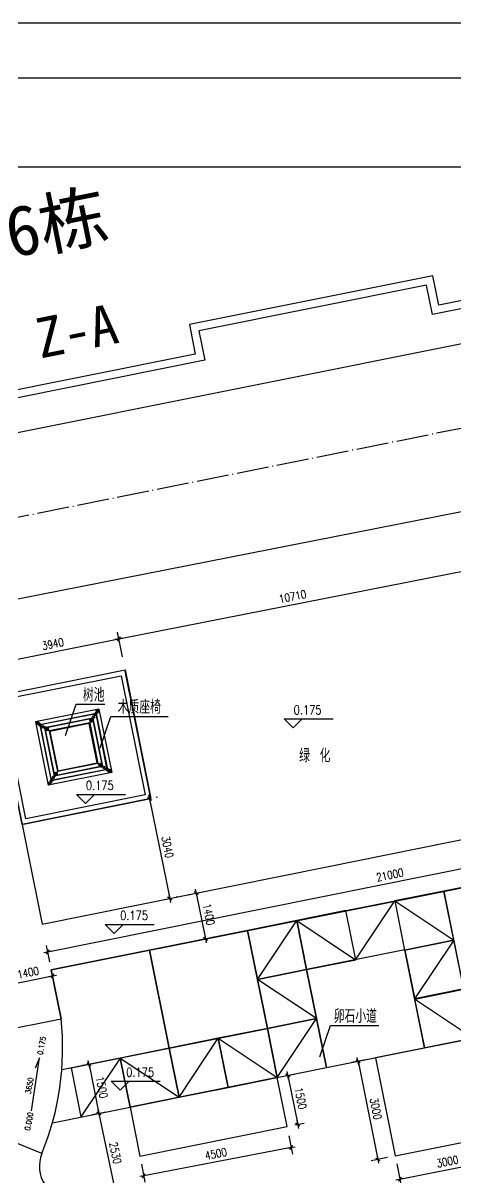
# Model space of a CAD drawing. Extents: x 1035948 to 1665131, y -158296 to 142149.
# Drawn here: x 1126237 to 1139203, y 42569 to 77189 of the extents above; entities that cross this region are included whole.
import ezdxf
from ezdxf.enums import TextEntityAlignment as Align

# ---------------------------------------------------------------- set-up
doc = ezdxf.new("R2010")
doc.units = 0
doc.header["$LTSCALE"] = 200
doc.header["$MEASUREMENT"] = 0
doc.linetypes.add('ACAD_ISO04W100', pattern=[30.5, 24, -3, 0.5, -3])
doc.linetypes.add('DASH', pattern=[0.35, 0.25, -0.1])
doc.layers.get('0').update_dxf_attribs({"linetype": 'CONTINUOUS'})
doc.layers.get('DEFPOINTS').update_dxf_attribs({"linetype": 'CONTINUOUS'})
for name, color, linetype in [('DL', 21, 'CONTINUOUS'), ('HATCH', 7, 'CONTINUOUS'), ('LMLK', 123, 'CONTINUOUS'), ('PUB_DIM', 3, 'CONTINUOUS'), ('PUB_TEXT', 7, 'CONTINUOUS'), ('PUB_WINDW', 7, 'CONTINUOUS'), ('WLL1', 7, 'CONTINUOUS'), ('ZXX', 6, 'ACAD_ISO04W100')]:
    doc.layers.add(name, color=color, linetype=linetype)
doc.styles.add('_HZTXT', font='txt.shx', dxfattribs={"width": 0.8, "bigfont": 'hztxt.shx'})
doc.styles.add('DIM_FONT', font='SIMPLEX.shx', dxfattribs={"width": 0.8})
doc.styles.add('H1', font='SimSun.ttf')
doc.dimstyles.new('DIMN80', dxfattribs={"dimscale": 0.8, "dimtxt": 300, "dimasz": 1, "dimexe": 250, "dimexo": 300, "dimgap": 150, "dimtad": 1, "dimdec": 0, "dimzin": 0, "dimdsep": 46, "dimtxsty": 'DIM_FONT', "dimblk": '_DIMX', "dimcen": 0.09, "dimclrt": 7, "dimadec": 0, "dimazin": 0, "dimtfac": 1, "dimtdec": 0, "dimtix": 1, "dimtmove": 2, "dimatfit": 3, "dimldrblk": '_DIMX', "dimfxl": 0, "dimtolj": 1, "dimtzin": 0, "dimarcsym": 0})

# ---------------------------------------------------------------- blocks, each defined once
blk = doc.blocks.new('_DIMX')
blk.add_line((-150, 0), (150, 0))
at = {"const_width": 50}
blk.add_lwpolyline([(-70, -70), (70, 70)], dxfattribs=at)
blk = doc.blocks.new('*D836')
at = {"layer": 'DEFPOINTS', "color": 0}
for p in [(1139608, 60796), (1139760, 60025), (1129259, 57959)]:
    blk.add_point(p, dxfattribs=at)
at = {"layer": 'WLL1', "color": 0, "lineweight": -2}
for p, q in [((1139714, 60260), (1139570, 60993)), ((1129108, 58730), (1139608, 60796)), ((1129213, 58194), (1129068, 58926))]:
    blk.add_line(p, q, dxfattribs=at)
at = {"layer": 'WLL1', "color": 0, "lineweight": -2, "xscale": 0.8, "yscale": 0.8, "zscale": 0.8}
for p, rotation in [((1139608, 60796), 11.13193812553741), ((1129107, 58730), 191.1319381255374)]:
    blk.add_blockref('_DIMX', p, dxfattribs=dict(at, rotation=rotation))
at = {"layer": 'WLL1', "color": 7, "insert": (1134311, 59999), "char_height": 240, "attachment_point": 5, "rotation": 11.1319, "style": 'DIM_FONT'}
blk.add_mtext('\\A1;10710', dxfattribs=at)
blk = doc.blocks.new('*D824')
at = {"layer": 'DEFPOINTS', "color": 0}
for p in [(1134156, 44067), (1129736, 43221), (1129848, 42633)]:
    blk.add_point(p, dxfattribs=at)
at = {"layer": 'WLL1', "color": 0, "lineweight": -2}
for p, q in [((1134201, 43831), (1134306, 43282)), ((1134267, 43479), (1129849, 42633)), ((1129781, 42985), (1129886, 42437))]:
    blk.add_line(p, q, dxfattribs=at)
at = {"layer": 'WLL1', "color": 0, "lineweight": -2, "xscale": 0.8, "yscale": 0.8, "zscale": 0.8}
for p, rotation in [((1134268, 43479), 10.83439855792482), ((1129848, 42633), 190.8343985579248)]:
    blk.add_blockref('_DIMX', p, dxfattribs=dict(at, rotation=rotation))
at = {"layer": 'WLL1', "color": 7, "insert": (1132013, 43292), "char_height": 240, "attachment_point": 5, "rotation": 10.8344, "style": 'DIM_FONT'}
blk.add_mtext('\\A1;4500', dxfattribs=at)
blk = doc.blocks.new('*D820')
at = {"layer": 'DEFPOINTS', "color": 0}
for p in [(1133851, 45579), (1134147, 44109), (1134463, 44172)]:
    blk.add_point(p, dxfattribs=at)
at = {"layer": 'WLL1', "color": 0, "lineweight": -2}
for p, q in [((1134087, 45626), (1134363, 45682)), ((1134167, 45642), (1134463, 44173)), ((1134382, 44156), (1134659, 44212))]:
    blk.add_line(p, q, dxfattribs=at)
at = {"layer": 'WLL1', "color": 0, "lineweight": -2, "xscale": 0.8, "yscale": 0.8, "zscale": 0.8}
for p, rotation in [((1134167, 45643), 101.3778362303287), ((1134463, 44172), 281.3778362303287)]:
    blk.add_blockref('_DIMX', p, dxfattribs=dict(at, rotation=rotation))
at = {"layer": 'WLL1', "color": 7, "insert": (1134550, 44955), "char_height": 240, "attachment_point": 5, "rotation": 281.3778, "style": 'DIM_FONT'}
blk.add_mtext('\\A1;1500', dxfattribs=at)
blk = doc.blocks.new('*D808')
at = {"layer": 'DEFPOINTS', "color": 0}
for p in [(1147572, 53490), (1147681, 52952), (1127081, 48807)]:
    blk.add_point(p, dxfattribs=at)
at = {"layer": 'WLL1', "color": 0, "lineweight": -2}
for p, q in [((1147633, 53188), (1147533, 53687)), ((1126974, 49345), (1147572, 53490)), ((1127034, 49042), (1126934, 49541))]:
    blk.add_line(p, q, dxfattribs=at)
at = {"layer": 'WLL1', "color": 0, "lineweight": -2, "xscale": 0.8, "yscale": 0.8, "zscale": 0.8}
for p, rotation in [((1147572, 53490), 11.37783623031618), ((1126973, 49345), 191.3778362303162)]:
    blk.add_blockref('_DIMX', p, dxfattribs=dict(at, rotation=rotation))
at = {"layer": 'WLL1', "color": 7, "insert": (1137225, 51653), "char_height": 240, "attachment_point": 5, "rotation": 11.3778, "style": 'DIM_FONT'}
blk.add_mtext('\\A1;21000', dxfattribs=at)
blk = doc.blocks.new('*D823')
at = {"layer": 'DEFPOINTS', "color": 0}
for p in [(1128258, 44454), (1128781, 41980), (1129029, 42033)]:
    blk.add_point(p, dxfattribs=at)
at = {"layer": 'WLL1', "color": 0, "lineweight": -2}
for p, q in [((1128493, 44503), (1128701, 44547)), ((1128506, 44505), (1129028, 42034)), ((1129016, 42030), (1129224, 42074))]:
    blk.add_line(p, q, dxfattribs=at)
at = {"layer": 'WLL1', "color": 0, "lineweight": -2, "xscale": 0.8, "yscale": 0.8, "zscale": 0.8}
for p, rotation in [((1128506, 44506), 101.9370797374022), ((1129029, 42033), 281.9370797374023)]:
    blk.add_blockref('_DIMX', p, dxfattribs=dict(at, rotation=rotation))
at = {"layer": 'WLL1', "color": 7, "insert": (1129002, 43319), "char_height": 240, "attachment_point": 5, "rotation": 281.9371, "style": 'DIM_FONT'}
blk.add_mtext('\\A1;2530', dxfattribs=at)
blk = doc.blocks.new('*D835')
at = {"layer": 'DEFPOINTS', "color": 0}
for p in [(1130028, 53932), (1130629, 50948), (1130629, 50948)]:
    blk.add_point(p, dxfattribs=at)
at = {"layer": 'WLL1', "color": 0, "lineweight": -2}
for p, q in [((1130028, 53931), (1130629, 50949)), ((1130264, 53980), (1130224, 53972)), ((1130864, 50995), (1130825, 50988))]:
    blk.add_line(p, q, dxfattribs=at)
at = {"layer": 'WLL1', "color": 0, "lineweight": -2, "xscale": 0.8, "yscale": 0.8, "zscale": 0.8}
for p, rotation in [((1130028, 53932), 101.3778362303243), ((1130629, 50948), 281.3778362303244)]:
    blk.add_blockref('_DIMX', p, dxfattribs=dict(at, rotation=rotation))
at = {"layer": 'WLL1', "color": 7, "insert": (1130564, 52487), "char_height": 240, "attachment_point": 5, "rotation": 281.3778, "style": 'DIM_FONT'}
blk.add_mtext('\\A1;3040', dxfattribs=at)
blk = doc.blocks.new('*D819')
at = {"layer": 'DEFPOINTS', "color": 0}
for p in [(1128446, 46021), (1128506, 44504), (1128742, 44551)]:
    blk.add_point(p, dxfattribs=at)
at = {"layer": 'WLL1', "color": 0, "lineweight": -2}
for p, q in [((1128210, 45974), (1128014, 45935)), ((1128211, 45973), (1128506, 44504)), ((1128506, 44504), (1128310, 44464))]:
    blk.add_line(p, q, dxfattribs=at)
at = {"layer": 'WLL1', "color": 0, "lineweight": -2, "xscale": 0.8, "yscale": 0.8, "zscale": 0.8}
for p, rotation in [((1128210, 45974), 101.3778362303228), ((1128506, 44504), 281.3778362303228)]:
    blk.add_blockref('_DIMX', p, dxfattribs=dict(at, rotation=rotation))
at = {"layer": 'WLL1', "color": 7, "insert": (1128594, 45286), "char_height": 240, "attachment_point": 5, "rotation": 281.3778, "style": 'DIM_FONT'}
blk.add_mtext('\\A1;1500', dxfattribs=at)
blk = doc.blocks.new('*D803')
at = {"layer": 'DEFPOINTS', "color": 0}
for p in [(1131425, 51109), (1131701, 49737), (1131701, 49737)]:
    blk.add_point(p, dxfattribs=at)
at = {"layer": 'WLL1', "color": 0, "lineweight": -2}
for p, q in [((1131190, 51062), (1131229, 51070)), ((1131425, 51108), (1131701, 49737)), ((1131937, 49784), (1131898, 49776))]:
    blk.add_line(p, q, dxfattribs=at)
at = {"layer": 'WLL1', "color": 0, "lineweight": -2, "xscale": 0.8, "yscale": 0.8, "zscale": 0.8}
for p, rotation in [((1131425, 51109), 101.3778362303067), ((1131701, 49737), 281.3778362303067)]:
    blk.add_blockref('_DIMX', p, dxfattribs=dict(at, rotation=rotation))
at = {"layer": 'WLL1', "color": 7, "insert": (1131799, 50470), "char_height": 240, "attachment_point": 5, "rotation": 281.3778, "style": 'DIM_FONT'}
blk.add_mtext('\\A1;1400', dxfattribs=at)
blk = doc.blocks.new('*D827')
at = {"layer": 'DEFPOINTS', "color": 0}
for p in [(1127118, 48626), (1127118, 48626), (1125745, 48350)]:
    blk.add_point(p, dxfattribs=at)
at = {"layer": 'WLL1', "color": 0, "lineweight": -2}
for p, q in [((1125746, 48350), (1127117, 48626)), ((1125793, 48115), (1125785, 48154)), ((1127165, 48391), (1127157, 48430))]:
    blk.add_line(p, q, dxfattribs=at)
at = {"layer": 'WLL1', "color": 0, "lineweight": -2, "xscale": 0.8, "yscale": 0.8, "zscale": 0.8}
for p, rotation in [((1127118, 48626), 11.37783623031505), ((1125745, 48350), 191.377836230315)]:
    blk.add_blockref('_DIMX', p, dxfattribs=dict(at, rotation=rotation))
at = {"layer": 'WLL1', "color": 7, "insert": (1126384, 48724), "char_height": 240, "attachment_point": 5, "rotation": 11.3778, "style": 'DIM_FONT'}
blk.add_mtext('\\A1;1400', dxfattribs=at)
blk = doc.blocks.new('*D837')
at = {"layer": 'DEFPOINTS', "color": 0}
for p in [(1129108, 58730), (1129183, 58356), (1125320, 57579)]:
    blk.add_point(p, dxfattribs=at)
at = {"layer": 'WLL1', "color": 0, "lineweight": -2}
for p, q in [((1129136, 58592), (1129068, 58926)), ((1125246, 57953), (1129107, 58730)), ((1125273, 57815), (1125206, 58149))]:
    blk.add_line(p, q, dxfattribs=at)
at = {"layer": 'WLL1', "color": 0, "lineweight": -2, "xscale": 0.8, "yscale": 0.8, "zscale": 0.8}
for p, rotation in [((1129108, 58730), 11.37444538294699), ((1125245, 57953), 191.374445382947)]:
    blk.add_blockref('_DIMX', p, dxfattribs=dict(at, rotation=rotation))
at = {"layer": 'WLL1', "color": 7, "insert": (1127129, 58577), "char_height": 240, "attachment_point": 5, "rotation": 11.3744, "style": 'DIM_FONT'}
blk.add_mtext('\\A1;3940', dxfattribs=at)
blk = doc.blocks.new('*D821')
at = {"layer": 'DEFPOINTS', "color": 0}
for p in [(1140325, 43822), (1137384, 43230), (1140466, 43121)]:
    blk.add_point(p, dxfattribs=at)
at = {"layer": 'WLL1', "color": 0, "lineweight": -2}
for p, q in [((1140373, 43586), (1140506, 42925)), ((1137432, 42995), (1137565, 42334)), ((1137526, 42530), (1140465, 43121))]:
    blk.add_line(p, q, dxfattribs=at)
at = {"layer": 'WLL1', "color": 0, "lineweight": -2, "xscale": 0.8, "yscale": 0.8, "zscale": 0.8}
for p, rotation in [((1140466, 43121), 11.37783623031434), ((1137525, 42530), 191.3778362303143)]:
    blk.add_blockref('_DIMX', p, dxfattribs=dict(at, rotation=rotation))
at = {"layer": 'WLL1', "color": 7, "insert": (1138948, 43061), "char_height": 240, "attachment_point": 5, "rotation": 11.3778, "style": 'DIM_FONT'}
blk.add_mtext('\\A1;3000', dxfattribs=at)
blk = doc.blocks.new('*D818')
at = {"layer": 'DEFPOINTS', "color": 0}
for p in [(1136792, 46171), (1136864, 43125), (1137384, 43230)]:
    blk.add_point(p, dxfattribs=at)
at = {"layer": 'WLL1', "color": 0, "lineweight": -2}
for p, q in [((1136557, 46124), (1136076, 46027)), ((1136272, 46065), (1136864, 43126)), ((1137149, 43183), (1136668, 43086))]:
    blk.add_line(p, q, dxfattribs=at)
at = {"layer": 'WLL1', "color": 0, "lineweight": -2, "xscale": 0.8, "yscale": 0.8, "zscale": 0.8}
for p, rotation in [((1136272, 46066), 101.3778362303207), ((1136864, 43125), 281.3778362303207)]:
    blk.add_blockref('_DIMX', p, dxfattribs=dict(at, rotation=rotation))
at = {"layer": 'WLL1', "color": 7, "insert": (1136803, 44643), "char_height": 240, "attachment_point": 5, "rotation": 281.3778, "style": 'DIM_FONT'}
blk.add_mtext('\\A1;3000', dxfattribs=at)

msp = doc.modelspace()

# ---------------------------------------------------------------- linework, layer by layer
for p, q in [((1128507.4779, 56624.296), (1126605.58098, 56241.68899)), ((1128421.3326, 56494.76228), (1126735.11471, 56155.54369)), ((1128413.5012, 56482.98648), (1126746.89051, 56147.7123)), ((1128233.37921, 56212.14323), (1128507.4779, 56624.296)), ((1128413.5012, 56482.98648), (1128748.77539, 54816.37578)), ((1128421.3326, 56494.76228), (1128760.55118, 54808.54439)), ((1128507.4779, 56624.296), (1128890.08491, 54722.39909)), ((1126605.58098, 56241.68899), (1126988.18799, 54339.79208)), ((1127017.73375, 55967.5903), (1126605.58098, 56241.68899)), ((1126735.11471, 56155.54369), (1127074.3333, 54469.32581)), ((1126746.89051, 56147.7123), (1127082.16469, 54481.1016)), ((1128327.3559, 56353.45276), (1126876.42423, 56061.567)), ((1128319.52451, 56341.67696), (1126888.20003, 56053.7356)), ((1128233.37921, 56212.14323), (1127017.73375, 55967.5903)), ((1128233.37921, 56212.14323), (1128477.93214, 54996.49778)), ((1128319.52451, 56341.67696), (1128607.46587, 54910.35248)), ((1128327.3559, 56353.45276), (1128619.24166, 54902.52109)), ((1126876.42423, 56061.567), (1127168.30999, 54610.63533)), ((1126888.20003, 56053.7356), (1127176.14138, 54622.41112)), ((1127017.73375, 55967.5903), (1127262.28669, 54751.94485)), ((1127262.28669, 54751.94485), (1126988.18799, 54339.79208)), ((1128890.08491, 54722.39909), (1126988.18799, 54339.79208)), ((1128760.55118, 54808.54439), (1127074.3333, 54469.32581)), ((1128748.77539, 54816.37578), (1127082.16469, 54481.1016)), ((1128619.24166, 54902.52109), (1127168.30999, 54610.63533)), ((1128607.46587, 54910.35248), (1127176.14138, 54622.41112)), ((1128477.93214, 54996.49778), (1127262.28669, 54751.94485)), ((1128477.93214, 54996.49778), (1128890.08491, 54722.39909))]:
    msp.add_line(p, q)
at = {"color": 151}
msp.add_lwpolyline([(1188180.77348, 7889.01263), (1188180.77348, 77189.01263), (1090170.77348, 77189.01263), (1090170.77348, 7889.01263)], close=True, dxfattribs=at)
at = {"color": 5}
msp.add_lwpolyline([(1186530.77348, 9539.01263), (1186530.77348, 75539.01263), (1093470.77348, 75539.01263), (1093470.77348, 9539.01263)], close=True, dxfattribs=at)
msp.add_lwpolyline([(1128217.71642, 56188.59165), (1127041.28534, 55951.92752), (1127277.94947, 54775.49644), (1128454.38055, 55012.16057)], close=True)
at = {"layer": 'DL'}
for p, q in [((1106629.52211, 61016.30479), (1147877.36101, 69294.08833)), ((1115848.80432, 57916.93355), (1149421.83444, 64523.13713)), ((1124890.23116, 59696.02546), (1126805.26943, 50179.49602)), ((1130067.66425, 53939.25996), (1129298.27956, 57762.61545)), ((1130067.66425, 53939.25996), (1129298.27956, 57762.61545)), ((1125395.60089, 57184.65739), (1126805.26943, 50179.49602)), ((1126244.30876, 53169.87527), (1130067.66425, 53939.25996)), ((1126244.30876, 53169.87527), (1130067.66425, 53939.25996)), ((1135334.29321, 51895.81572), (1141130.19899, 53062.14232)), ((1127081.45881, 48807.00944), (1147686.20919, 52924.90515)), ((1126805.26943, 50179.49602), (1135334.29321, 51895.81572)), ((1127081.45881, 48807.00944), (1134237.996, 50247.13976)), ((1127377.376, 47336.48809), (1127081.45881, 48807.00944)), ((1127081.45881, 48807.00944), (1127377.37599, 47336.48812)), ((1127081.45881, 48807.00944), (1127377.376, 47336.48809)), ((1127081.45881, 48807.00944), (1127377.376, 47336.48809)), ((1125208.55944, 46902.37288), (1127376.92694, 47338.71964)), ((1126797.83479, 43296.29356), (1125502.41389, 43827.03642))]:
    msp.add_line(p, q, dxfattribs=at)
for points in [[(1125428.00164, 57024.82812), (1129290.61703, 57801.87535), (1130067.66425, 53939.25996), (1126205.04887, 53162.21274)], [(1125604.63854, 56907.35725), (1129173.14616, 57625.23845), (1129891.02735, 54056.73083), (1126322.51974, 53338.84964)]]:
    msp.add_lwpolyline(points, close=True, dxfattribs=at)
for centre, radius, start, end in [((1119047.97658, 46469.62644), 8374.38617, 337.732382273, 5.941527162), ((1127723.25882, 42917.36037), 1000, 157.732382273, 270.000000002)]:
    msp.add_arc(centre, radius, start, end, dxfattribs=at)
at = {"layer": 'HATCH', "linetype": 'DASH'}
for p, q in [((1128236.75895, 56271.40004), (1128454.13769, 56598.26497)), ((1128286.71941, 56238.17426), (1128504.09815, 56565.03919)), ((1126958.47694, 55970.97005), (1126631.61201, 56188.34879)), ((1126991.70272, 56020.93051), (1126664.83779, 56238.30925)), ((1127208.94648, 54725.91382), (1126991.56774, 54399.04889)), ((1128503.96317, 54943.15758), (1128830.8281, 54725.77883)), ((1128537.18895, 54993.11804), (1128864.05388, 54775.7393)), ((1127258.90694, 54692.68804), (1127041.5282, 54365.82311))]:
    msp.add_line(p, q, dxfattribs=at)
for points in [[(1128495.73081, 56606.63231), (1128417.30207, 56590.85471), (1128433.07968, 56512.42597), (1128511.50842, 56528.20357)], [(1126623.24467, 56229.94191), (1126701.67341, 56245.71952), (1126717.45102, 56167.29078), (1126639.02228, 56151.51317)], [(1128307.77742, 56324.01327), (1128229.34868, 56308.23566), (1128245.12629, 56229.80692), (1128323.55503, 56245.58453)], [(1126905.86372, 56041.98852), (1126984.29246, 56057.76613), (1127000.07006, 55979.33739), (1126921.64133, 55963.55978)], [(1127187.88847, 54640.07481), (1127172.11086, 54718.50355), (1127250.5396, 54734.28116), (1127266.31721, 54655.85242)], [(1128589.80218, 54922.09957), (1128574.02457, 55000.5283), (1128495.59583, 54984.7507), (1128511.37344, 54906.32196)], [(1128872.42122, 54734.14618), (1128856.64361, 54812.57491), (1128778.21487, 54796.79731), (1128793.99248, 54718.36857)]]:
    msp.add_lwpolyline(points, close=True, dxfattribs=at)
at = {"layer": 'LMLK', "elevation": -15069.80529}
for points in [[(1148466.22962, 72873.86424), (1148756.68757, 71427.89696), (1145227.19194, 70718.91131), (1145404.43836, 69836.5374), (1138502.31359, 68450.07657), (1138325.06717, 69332.45047), (1131501.37564, 67961.74488), (1131678.62205, 67079.37097), (1124776.49728, 65692.91014), (1124599.25087, 66575.28405), (1117775.55933, 65204.57845), (1117952.80574, 64322.20454), (1111050.68097, 62935.74371), (1110873.43456, 63818.11762), (1107343.93894, 63109.13196), (1105583.29123, 71874.04609), (1107348.03904, 72228.53892), (1107218.40964, 72873.86424)], [(1148221.43543, 72873.86424), (1148474.12215, 71615.93096), (1144944.62653, 70906.94531), (1145121.87294, 70024.5714), (1138690.34758, 68732.64199), (1138513.10117, 69615.01589), (1131218.81022, 68149.77888), (1131396.05663, 67267.40497), (1124964.53128, 65975.47556), (1124787.28486, 66857.84946), (1117492.99391, 65392.61245), (1117670.24033, 64510.23854), (1111238.71497, 63218.30913), (1111061.46856, 64100.68303), (1107531.97294, 63391.69738), (1105865.85665, 71686.01209), (1107630.60446, 72040.50492), (1107463.20383, 72873.86424)]]:
    msp.add_lwpolyline(points, dxfattribs=at)
at = {"layer": 'PUB_DIM'}
for p, q in [((1134058.48022, 56332.44836), (1134598.48022, 56332.44836)), ((1134328.48022, 56062.44836), (1134058.48022, 56332.44836)), ((1134598.48022, 56332.44836), (1134328.48022, 56062.44836)), ((1134328.48022, 56332.44836), (1135526.76593, 56332.44836)), ((1128105.08587, 53797.99577), (1127835.08587, 54067.99577)), ((1127835.08587, 54067.99577), (1128375.08587, 54067.99577)), ((1128105.08587, 54067.99577), (1129303.37159, 54067.99577)), ((1128375.08587, 54067.99577), (1128105.08587, 53797.99577)), ((1128691.09429, 50167.34133), (1129231.09429, 50167.34133)), ((1128961.09429, 49897.34133), (1128691.09429, 50167.34133)), ((1128961.09429, 50167.34133), (1130159.38, 50167.34133)), ((1129231.09429, 50167.34133), (1128961.09429, 49897.34133)), ((1128873.16242, 45467.28928, 22546.75648), (1129413.16242, 45467.28928, 22546.75648)), ((1129143.16242, 45197.28928, 22546.75648), (1128873.16242, 45467.28928, 22546.75648)), ((1129143.16242, 45467.28928, 22546.75648), (1130341.44813, 45467.28928, 22546.75648)), ((1129413.16242, 45467.28928, 22546.75648), (1129143.16242, 45197.28928, 22546.75648))]:
    msp.add_line(p, q, dxfattribs=at)
at = {"layer": 'PUB_TEXT'}
for p, q in [((1127502.86372, 55828.18741, -22546.75648), (1127825.34624, 56767.53511, -22546.75648)), ((1127825.34624, 56767.53511, -22546.75648), (1128684.15062, 56767.53511, -22546.75648)), ((1128544.06558, 55467.37157, -22546.75648), (1128866.5481, 56406.71926, -22546.75648)), ((1128866.5481, 56406.71926, -22546.75648), (1130584.15686, 56406.71926, -22546.75648)), ((1135126.41554, 46197.77853, -22546.75648), (1135448.89806, 47137.12623, -22546.75648)), ((1135448.89806, 47137.12623, -22546.75648), (1136898.62606, 47137.12623, -22546.75648))]:
    msp.add_line(p, q, dxfattribs=at)
at = {"layer": 'PUB_WINDW'}
for p in [(1128089.32526, 56421.17171), (1128112.33427, 56306.79647), (1128367.47646, 56137.11632), (1128481.8517, 56160.12534)]:
    msp.add_point(p, dxfattribs=at)
at = {"layer": 'WLL1'}
for p, q in [((1135904.66713, 50582.11367), (1137369.21705, 50876.82921)), ((1136197.51834, 49111.39041), (1137373.40563, 50871.45254)), ((1137373.40563, 50871.45254), (1139136.85723, 49696.25364)), ((1133259.46136, 48520.15685), (1134434.06552, 50286.59539)), ((1134434.14579, 50286.19648), (1136197.51834, 49111.39041)), ((1132963.54417, 49990.6782), (1130022.50149, 49398.84382)), ((1133555.37855, 47049.63551), (1132963.54417, 49990.6782)), ((1139136.85723, 49696.25364), (1137966.94258, 47937.38708)), ((1130022.50149, 49398.84382), (1127081.45881, 48807.00944)), ((1130614.33587, 46457.80113), (1130022.50149, 49398.84382)), ((1130022.50149, 49398.84382), (1130614.33587, 46457.80113)), ((1135025.8999, 47345.5527), (1133259.46136, 48520.15685)), ((1137966.94258, 47937.38708), (1139733.38111, 46762.78293)), ((1133851.29574, 45579.11417), (1135025.8999, 47345.5527)), ((1130614.33587, 46457.80113), (1133555.37855, 47049.63551)), ((1130910.25306, 44987.27979), (1132084.85721, 46753.71832)), ((1132084.85721, 46753.71832), (1133851.29574, 45579.11417)), ((1127673.29319, 45865.96675), (1130614.33587, 46457.80113)), ((1126492.70994, 44584.62362), (1126724.8055, 46170.46495)), ((1126724.8055, 46170.46495), (1126595.51309, 45859.26647)), ((1129143.81453, 46161.88394), (1127396.36279, 45810.23926)), ((1129143.81453, 46161.88394), (1127969.21038, 44395.44541)), ((1129143.81453, 46161.88394), (1130910.25306, 44987.27979)), ((1129439.73172, 44691.3626), (1129143.81453, 46161.88394)), ((1127673.29319, 45865.96675), (1127673.29319, 45865.96675)), ((1127673.29319, 45865.96675), (1127969.21038, 44395.44541)), ((1133851.29574, 45579.11417), (1129439.73172, 44691.3626)), ((1134147.21293, 44108.59283), (1133851.29574, 45579.11417)), ((1127115.56587, 44223.6641), (1129439.73172, 44691.3626)), ((1129439.73172, 44691.3626), (1129735.64891, 43220.84126)), ((1129735.64891, 43220.84126), (1134147.21293, 44108.59283))]:
    msp.add_line(p, q, dxfattribs=at)
for points in [[(1100620.67913, 19593.70102), (1180097.18164, 19593.70102), (1180097.18164, 72873.86424), (1100620.67913, 72873.86424)], [(1141781.98272, 51758.60936), (1138840.94004, 51166.77498), (1139432.77442, 48225.7323), (1142373.8171, 48817.56668)], [(1137666.33589, 49400.33645), (1139136.85723, 49696.25364), (1138840.94004, 51166.77498), (1137370.4187, 50870.85779)], [(1134730.06298, 48815.67514), (1136200.58432, 49111.59233), (1135904.66713, 50582.11367), (1134434.14579, 50286.19648)], [(1133259.46136, 48520.15685), (1134729.98271, 48816.07404), (1134434.06552, 50286.59539), (1132963.54417, 49990.6782)], [(1137968.2245, 47931.01676), (1139438.74584, 48226.93395), (1139142.82865, 49697.45529), (1137672.30731, 49401.5381)], [(1137671.02539, 49407.90842), (1134729.98271, 48816.07404), (1135321.81709, 45875.03136), (1138262.85977, 46466.86574)], [(1133555.37855, 47049.63551), (1135025.8999, 47345.5527), (1134729.98271, 48816.07404), (1133259.46136, 48520.15685)], [(1138262.85977, 46466.86574), (1139733.38111, 46762.78293), (1139437.46392, 48233.30427), (1137966.94258, 47937.38708)], [(1133851.29574, 45579.11417), (1135321.81709, 45875.03136), (1135025.8999, 47345.5527), (1133555.37855, 47049.63551)], [(1130910.25306, 44987.27979), (1132380.7744, 45283.19698), (1132084.85721, 46753.71832), (1130614.33587, 46457.80113)], [(1132380.7744, 45283.19698), (1133851.29574, 45579.11417), (1133555.37855, 47049.63551), (1132084.85721, 46753.71832)], [(1139733.38111, 46762.78293), (1136792.33843, 46170.94855), (1137384.17281, 43229.90587), (1140325.21549, 43821.74025)], [(1129439.73172, 44691.3626), (1130910.25306, 44987.27979), (1130614.33587, 46457.80113), (1129143.81453, 46161.88394)]]:
    msp.add_lwpolyline(points, close=True, dxfattribs=at)
at = {"layer": 'ZXX', "ltscale": 0.2}
msp.add_line((1114705.84235, 60087.25535), (1148928.63912, 66974.00603), dxfattribs=at)

# ---------------------------------------------------------------- texts
at = {"style": 'H1'}
for s, height, p in [('6栋', 1500, (1127221.3838, 71215.94978, -15069.80529)), ('Z-A', 1200, (1127837.73923, 67961.99549, -15069.80529))]:
    msp.add_text(s, height=height, rotation=11.358102164, dxfattribs=at).set_placement(p, align=Align.MIDDLE)
at = {"layer": 'PUB_DIM', "style": 'DIM_FONT', "width": 0.8}
for p in [(1134759.61402, 56600.06293), (1128536.21967, 54335.61034), (1129560.23715, 50437.34133), (1129742.30528, 45737.28928, 22546.75648)]:
    msp.add_text('0.175', height=270, dxfattribs=at).set_placement(p, align=Align.MIDDLE)
for s, p in [('0.175', (1126793.35665, 46535.04923)), ('3650', (1126427.70075, 45333.2676)), ('0.000', (1126410.88748, 44262.53063))]:
    msp.add_text(s, height=162, rotation=79.393708379, dxfattribs=at).set_placement(p, align=Align.MIDDLE)
at = {"layer": 'PUB_TEXT', "style": '_HZTXT', "width": 0.8}
for s, p in [('树池', (1128030.09691, 56845.96609, -22546.75648)), ('木质座椅', (1129071.29876, 56485.15025, -22546.75648)), ('绿 化', (1134506.44296, 55025.94213, -22546.75648)), ('卵石小道', (1135542.44367, 47215.55721, -22546.75648))]:
    msp.add_text(s, height=405, dxfattribs=at).set_placement(p)

# ---------------------------------------------------------------- dimensions: what is measured, and where the dimension line sits
at = {"layer": 'WLL1'}
for p1, p2, distance, text, picture, middle in [((1129258.85744, 57958.5166), (1139760.13604, 60024.86521), 786.27733, '10710', '*D836', (1134311.35447, 59998.65903)), ((1130028.29443, 53932.15591), (1130628.78511, 50948.09691), 0, '3040', '*D835', (1130563.82319, 52487.47316)), ((1127081.45881, 48807.00944), (1147680.70561, 52952.25443), 548.99737, '21000', '*D808', (1137225.43029, 51653.12358)), ((1128258.03598, 44453.56661), (1128780.89248, 41980.36829), 253.19429, '2530', '*D823', (1129001.99336, 43318.97847))]:
    dim = msp.add_aligned_dim(p1=p1, p2=p2, distance=distance, text=text, dimstyle='DIMN80', dxfattribs=at)
    dim.commit()
    dim.dimension.update_dxf_attribs({"geometry": picture, "text_midpoint": middle})
dim = msp.add_linear_dim(base=(1129107.83601, 58730.15805), p1=(1125320.39947, 57579.40514), p2=(1129183.01485, 58356.45237), angle=11.374445383, dimstyle='DIMN80', dxfattribs=at)
dim.commit()
dim.dimension.update_dxf_attribs({"geometry": '*D837', "text_midpoint": (1127129.19549, 58576.92066)})
for p1, p2, distance, picture, middle in [((1131425.30378, 51109.19867), (1131701.49316, 49736.71208), 0, '*D803', (1131798.68189, 50470.30213)), ((1125745.30834, 48350.25251), (1127117.79493, 48626.44189), 0, '*D827', (1126384.20488, 48723.63062)), ((1128445.63243, 46021.38677), (1128741.54962, 44550.86543), -240, '*D819', (1128593.59103, 45286.1261)), ((1136792.33843, 46170.94855), (1137384.17281, 43229.90587), -530.67161, '*D818', (1136803.29642, 44643.08406)), ((1133851.29574, 45579.11417), (1134147.21293, 44108.59283), 321.92979, '*D820', (1134550.14084, 44954.70996)), ((1134155.63331, 44066.74887), (1129735.64891, 43220.84126), 598.52092, '*D824', (1132013.03265, 43291.66493)), ((1137384.17281, 43229.90587), (1140325.21549, 43821.74025), -714.33478, '*D821', (1138948.27003, 43060.81011))]:
    dim = msp.add_aligned_dim(p1=p1, p2=p2, distance=distance, dimstyle='DIMN80', dxfattribs=at)
    dim.commit()
    dim.dimension.update_dxf_attribs({"geometry": picture, "text_midpoint": middle})

doc.saveas('drawing.dxf')
